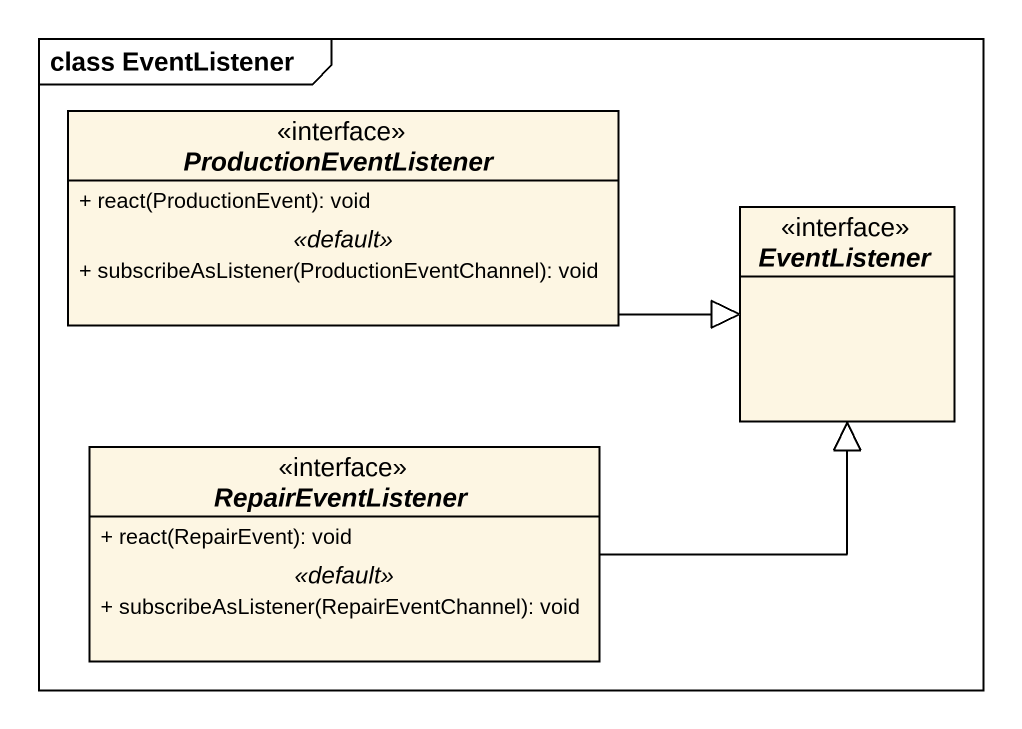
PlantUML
@startuml
mainframe class EventListener
hide circle
hide empty members
skinparam classAttributeIconSize 0
interface ProductionEventListener {
  + react(ProductionEvent): void
  .. <<default>> ..
  + subscribeAsListener(ProductionEventChannel): void
}
interface EventListener <<interface>>
interface RepairEventListener <<interface>> {
  + react(RepairEvent): void
  .. <<default>> ..
  + subscribeAsListener(RepairEventChannel): void
}
ProductionEventListener -right-|> EventListener
RepairEventListener -right-|> EventListener
@enduml
